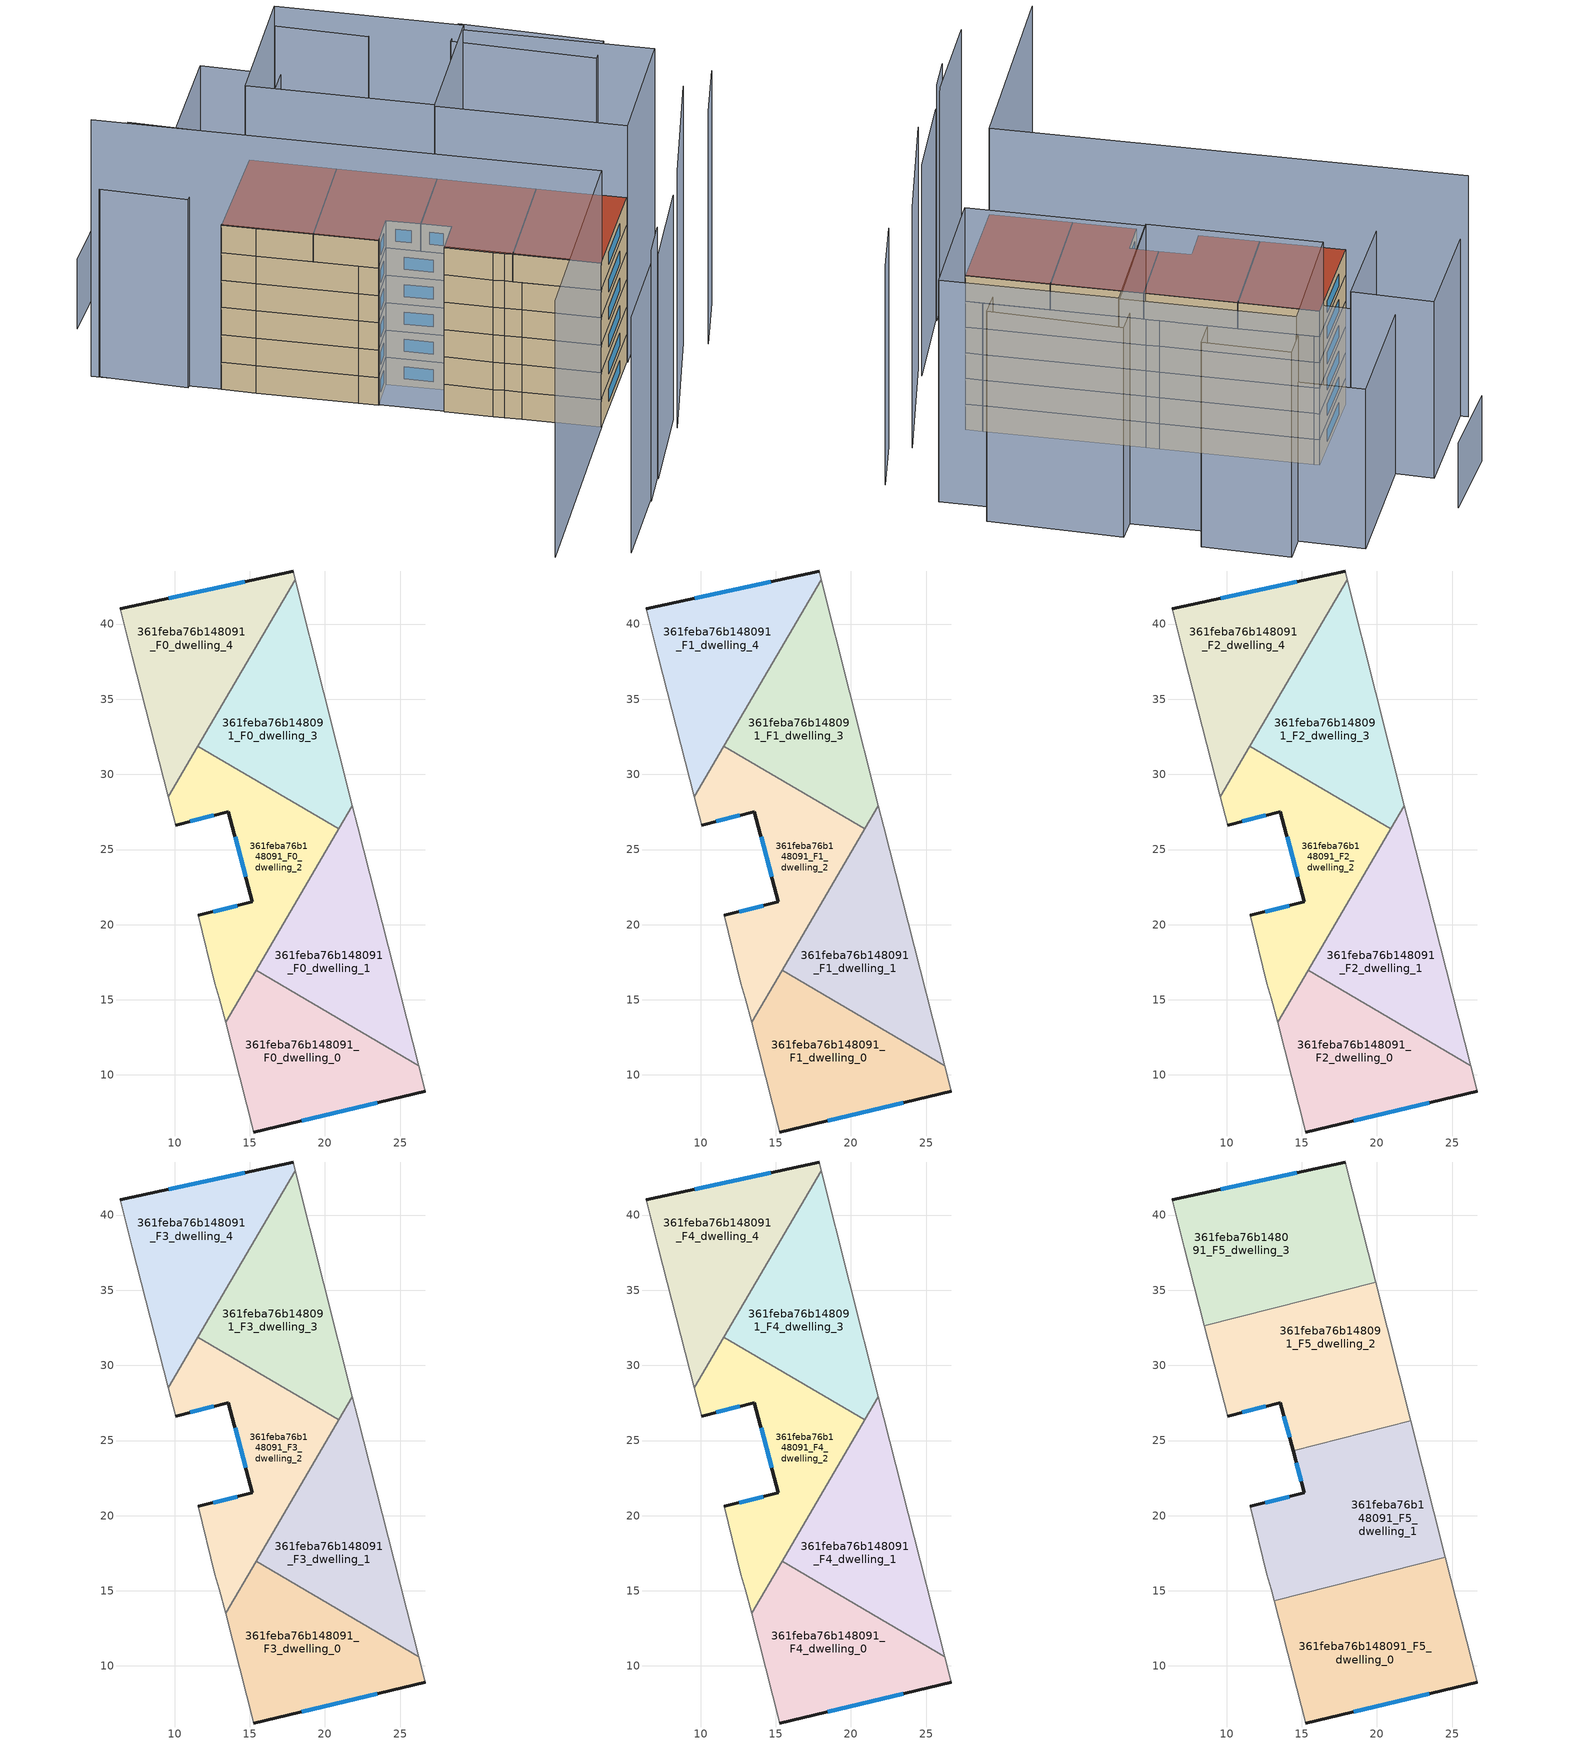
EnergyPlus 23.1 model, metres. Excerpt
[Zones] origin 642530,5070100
361feba76b148091_F0_dwelling_0
 floor ground (EU_floor_Construction): 26.24,10.61 26.68,8.9 15.27,6.2 13.39,13.49 15.41,16.95 z0
 wall outside (EU_wall_Construction): 15.27,6.2 26.68,8.9 z0:3
 wall adiabatic (EU_wall_Construction): 13.39,13.49 15.27,6.2 / 26.68,8.9 26.24,10.61 z0:3
 wall to 361feba76b148091_F0_dwelling_1 (EU_wall_Construction): 26.24,10.61 15.41,16.95 z0:3
 wall to 361feba76b148091_F0_dwelling_2 (EU_wall_Construction): 15.41,16.95 13.39,13.49 z0:3
 window (EU_Window_Construction): 18.46,6.96 23.48,8.15 z0.84:2.16
361feba76b148091_F0_dwelling_1
 floor ground (EU_floor_Construction): 22.18,26.52 26.24,10.61 15.41,16.95 21.83,27.91 z0
 wall adiabatic (EU_wall_Construction): 26.24,10.61 22.18,26.52 21.83,27.91 z0:3
 wall to 361feba76b148091_F0_dwelling_3 (EU_wall_Construction): 21.83,27.91 20.92,26.37 z0:3
 wall to 361feba76b148091_F0_dwelling_2 (EU_wall_Construction): 20.92,26.37 15.41,16.95 z0:3
361feba76b148091_F0_dwelling_2
 floor ground (EU_floor_Construction): 20.92,26.37 13.39,13.49 12.97,15.11 12.67,16.11 11.57,20.62 15.17,21.51 13.57,27.52 10.07,26.62 9.58,28.52 11.53,31.86 z0
 wall outside (EU_wall_Construction): 10.07,26.62 13.57,27.52 15.17,21.51 11.57,20.62 z0:3
 wall to 361feba76b148091_F0_dwelling_3 (EU_wall_Construction): 20.92,26.37 11.53,31.86 z0:3
 wall adiabatic (EU_wall_Construction): 11.57,20.62 12.67,16.11 12.97,15.11 13.39,13.49 / 9.58,28.52 10.07,26.62 z0:3
 wall to 361feba76b148091_F0_dwelling_4 (EU_wall_Construction): 11.53,31.86 9.58,28.52 z0:3
 window (EU_Window_Construction): 14.16,21.26 12.58,20.87 / 14.02,25.84 14.72,23.2 / 11.05,26.87 12.59,27.27 z0.84:2.16
361feba76b148091_F0_dwelling_3
 floor ground (EU_floor_Construction): 18.03,42.95 21.83,27.91 20.92,26.37 11.53,31.86 z0
 wall adiabatic (EU_wall_Construction): 21.83,27.91 18.03,42.95 z0:3
 wall to 361feba76b148091_F0_dwelling_4 (EU_wall_Construction): 18.03,42.95 11.53,31.86 z0:3
361feba76b148091_F0_dwelling_4
 floor ground (EU_floor_Construction): 17.88,43.53 18.03,42.95 9.58,28.52 7.17,37.83 6.37,41.03 z0
 wall outside (EU_wall_Construction): 17.88,43.53 6.37,41.03 z0:3
 wall adiabatic (EU_wall_Construction): 6.37,41.03 7.17,37.83 9.58,28.52 / 18.03,42.95 17.88,43.53 z0:3
 window (EU_Window_Construction): 14.66,42.83 9.6,41.73 z0.84:2.16
361feba76b148091_F1_dwelling_0
 floor to 361feba76b148091_F0_dwelling_0 (EU_floor_Construction): 26.24,10.61 26.68,8.9 15.27,6.2 13.39,13.49 15.41,16.95 z3
 wall outside (EU_wall_Construction): 15.27,6.2 26.68,8.9 z3:6
 wall adiabatic (EU_wall_Construction): 13.39,13.49 15.27,6.2 / 26.68,8.9 26.24,10.61 z3:6
 wall to 361feba76b148091_F1_dwelling_1 (EU_wall_Construction): 26.24,10.61 15.41,16.95 z3:6
 wall to 361feba76b148091_F1_dwelling_2 (EU_wall_Construction): 15.41,16.95 13.39,13.49 z3:6
 window (EU_Window_Construction): 18.46,6.96 23.48,8.15 z3.84:5.16
361feba76b148091_F1_dwelling_1
 floor to 361feba76b148091_F0_dwelling_1 (EU_floor_Construction): 22.18,26.52 26.24,10.61 15.41,16.95 21.83,27.91 z3
 wall adiabatic (EU_wall_Construction): 26.24,10.61 22.18,26.52 21.83,27.91 z3:6
 wall to 361feba76b148091_F1_dwelling_3 (EU_wall_Construction): 21.83,27.91 20.92,26.37 z3:6
 wall to 361feba76b148091_F1_dwelling_2 (EU_wall_Construction): 20.92,26.37 15.41,16.95 z3:6
361feba76b148091_F1_dwelling_2
 floor to 361feba76b148091_F0_dwelling_2 (EU_floor_Construction): 20.92,26.37 13.39,13.49 12.97,15.11 12.67,16.11 11.57,20.62 15.17,21.51 13.57,27.52 10.07,26.62 9.58,28.52 11.53,31.86 z3
 wall outside (EU_wall_Construction): 10.07,26.62 13.57,27.52 15.17,21.51 11.57,20.62 z3:6
 wall to 361feba76b148091_F1_dwelling_3 (EU_wall_Construction): 20.92,26.37 11.53,31.86 z3:6
 wall adiabatic (EU_wall_Construction): 11.57,20.62 12.67,16.11 12.97,15.11 13.39,13.49 / 9.58,28.52 10.07,26.62 z3:6
 wall to 361feba76b148091_F1_dwelling_4 (EU_wall_Construction): 11.53,31.86 9.58,28.52 z3:6
 window (EU_Window_Construction): 14.16,21.26 12.58,20.87 / 14.02,25.84 14.72,23.2 / 11.05,26.87 12.59,27.27 z3.84:5.16
361feba76b148091_F1_dwelling_3
 floor to 361feba76b148091_F0_dwelling_3 (EU_floor_Construction): 18.03,42.95 21.83,27.91 20.92,26.37 11.53,31.86 z3
 wall adiabatic (EU_wall_Construction): 21.83,27.91 18.03,42.95 z3:6
 wall to 361feba76b148091_F1_dwelling_4 (EU_wall_Construction): 18.03,42.95 11.53,31.86 z3:6
361feba76b148091_F1_dwelling_4
 floor to 361feba76b148091_F0_dwelling_4 (EU_floor_Construction): 17.88,43.53 18.03,42.95 9.58,28.52 7.17,37.83 6.37,41.03 z3
 wall outside (EU_wall_Construction): 17.88,43.53 6.37,41.03 z3:6
 wall adiabatic (EU_wall_Construction): 6.37,41.03 7.17,37.83 9.58,28.52 / 18.03,42.95 17.88,43.53 z3:6
 window (EU_Window_Construction): 14.66,42.83 9.6,41.73 z3.84:5.16
361feba76b148091_F2_dwelling_0
 floor to 361feba76b148091_F1_dwelling_0 (EU_floor_Construction): 26.24,10.61 26.68,8.9 15.27,6.2 13.39,13.49 15.41,16.95 z6
 wall outside (EU_wall_Construction): 15.27,6.2 26.68,8.9 z6:9
 wall adiabatic (EU_wall_Construction): 13.39,13.49 15.27,6.2 / 26.68,8.9 26.24,10.61 z6:9
 wall to 361feba76b148091_F2_dwelling_1 (EU_wall_Construction): 26.24,10.61 15.41,16.95 z6:9
 wall to 361feba76b148091_F2_dwelling_2 (EU_wall_Construction): 15.41,16.95 13.39,13.49 z6:9
 window (EU_Window_Construction): 18.46,6.96 23.48,8.15 z6.84:8.16
361feba76b148091_F2_dwelling_1
 floor to 361feba76b148091_F1_dwelling_1 (EU_floor_Construction): 22.18,26.52 26.24,10.61 15.41,16.95 21.83,27.91 z6
 wall adiabatic (EU_wall_Construction): 26.24,10.61 22.18,26.52 21.83,27.91 z6:9
 wall to 361feba76b148091_F2_dwelling_3 (EU_wall_Construction): 21.83,27.91 20.92,26.37 z6:9
 wall to 361feba76b148091_F2_dwelling_2 (EU_wall_Construction): 20.92,26.37 15.41,16.95 z6:9
361feba76b148091_F2_dwelling_2
 floor to 361feba76b148091_F1_dwelling_2 (EU_floor_Construction): 20.92,26.37 13.39,13.49 12.97,15.11 12.67,16.11 11.57,20.62 15.17,21.51 13.57,27.52 10.07,26.62 9.58,28.52 11.53,31.86 z6
 wall outside (EU_wall_Construction): 10.07,26.62 13.57,27.52 15.17,21.51 11.57,20.62 z6:9
 wall to 361feba76b148091_F2_dwelling_3 (EU_wall_Construction): 20.92,26.37 11.53,31.86 z6:9
 wall adiabatic (EU_wall_Construction): 11.57,20.62 12.67,16.11 12.97,15.11 13.39,13.49 / 9.58,28.52 10.07,26.62 z6:9
 wall to 361feba76b148091_F2_dwelling_4 (EU_wall_Construction): 11.53,31.86 9.58,28.52 z6:9
 window (EU_Window_Construction): 14.16,21.26 12.58,20.87 / 14.02,25.84 14.72,23.2 / 11.05,26.87 12.59,27.27 z6.84:8.16
361feba76b148091_F2_dwelling_3
 floor to 361feba76b148091_F1_dwelling_3 (EU_floor_Construction): 18.03,42.95 21.83,27.91 20.92,26.37 11.53,31.86 z6
 wall adiabatic (EU_wall_Construction): 21.83,27.91 18.03,42.95 z6:9
 wall to 361feba76b148091_F2_dwelling_4 (EU_wall_Construction): 18.03,42.95 11.53,31.86 z6:9
361feba76b148091_F2_dwelling_4
 floor to 361feba76b148091_F1_dwelling_4 (EU_floor_Construction): 17.88,43.53 18.03,42.95 9.58,28.52 7.17,37.83 6.37,41.03 z6
 wall outside (EU_wall_Construction): 17.88,43.53 6.37,41.03 z6:9
 wall adiabatic (EU_wall_Construction): 6.37,41.03 7.17,37.83 9.58,28.52 / 18.03,42.95 17.88,43.53 z6:9
 window (EU_Window_Construction): 14.66,42.83 9.6,41.73 z6.84:8.16
361feba76b148091_F3_dwelling_0
 floor to 361feba76b148091_F2_dwelling_0 (EU_floor_Construction): 26.24,10.61 26.68,8.9 15.27,6.2 13.39,13.49 15.41,16.95 z9
 wall outside (EU_wall_Construction): 15.27,6.2 26.68,8.9 z9:12
 wall adiabatic (EU_wall_Construction): 13.39,13.49 15.27,6.2 / 26.68,8.9 26.24,10.61 z9:12
 wall to 361feba76b148091_F3_dwelling_1 (EU_wall_Construction): 26.24,10.61 15.41,16.95 z9:12
 wall to 361feba76b148091_F3_dwelling_2 (EU_wall_Construction): 15.41,16.95 13.39,13.49 z9:12
 window (EU_Window_Construction): 18.46,6.96 23.48,8.15 z9.84:11.16
361feba76b148091_F3_dwelling_1
 floor to 361feba76b148091_F2_dwelling_1 (EU_floor_Construction): 22.18,26.52 26.24,10.61 15.41,16.95 21.83,27.91 z9
 wall adiabatic (EU_wall_Construction): 26.24,10.61 22.18,26.52 21.83,27.91 z9:12
 wall to 361feba76b148091_F3_dwelling_3 (EU_wall_Construction): 21.83,27.91 20.92,26.37 z9:12
 wall to 361feba76b148091_F3_dwelling_2 (EU_wall_Construction): 20.92,26.37 15.41,16.95 z9:12
361feba76b148091_F3_dwelling_2
 floor to 361feba76b148091_F2_dwelling_2 (EU_floor_Construction): 20.92,26.37 13.39,13.49 12.97,15.11 12.67,16.11 11.57,20.62 15.17,21.51 13.57,27.52 10.07,26.62 9.58,28.52 11.53,31.86 z9
 wall outside (EU_wall_Construction): 10.07,26.62 13.57,27.52 15.17,21.51 11.57,20.62 z9:12
 wall to 361feba76b148091_F3_dwelling_3 (EU_wall_Construction): 20.92,26.37 11.53,31.86 z9:12
 wall adiabatic (EU_wall_Construction): 11.57,20.62 12.67,16.11 12.97,15.11 13.39,13.49 / 9.58,28.52 10.07,26.62 z9:12
 wall to 361feba76b148091_F3_dwelling_4 (EU_wall_Construction): 11.53,31.86 9.58,28.52 z9:12
 window (EU_Window_Construction): 14.16,21.26 12.58,20.87 / 14.02,25.84 14.72,23.2 / 11.05,26.87 12.59,27.27 z9.84:11.16
361feba76b148091_F3_dwelling_3
 floor to 361feba76b148091_F2_dwelling_3 (EU_floor_Construction): 18.03,42.95 21.83,27.91 20.92,26.37 11.53,31.86 z9
 wall adiabatic (EU_wall_Construction): 21.83,27.91 18.03,42.95 z9:12
 wall to 361feba76b148091_F3_dwelling_4 (EU_wall_Construction): 18.03,42.95 11.53,31.86 z9:12
361feba76b148091_F3_dwelling_4
 floor to 361feba76b148091_F2_dwelling_4 (EU_floor_Construction): 17.88,43.53 18.03,42.95 9.58,28.52 7.17,37.83 6.37,41.03 z9
 wall outside (EU_wall_Construction): 17.88,43.53 6.37,41.03 z9:12
 wall adiabatic (EU_wall_Construction): 6.37,41.03 7.17,37.83 9.58,28.52 / 18.03,42.95 17.88,43.53 z9:12
 window (EU_Window_Construction): 14.66,42.83 9.6,41.73 z9.84:11.16
361feba76b148091_F4_dwelling_0
 floor to 361feba76b148091_F3_dwelling_0 (EU_floor_Construction): 26.24,10.61 26.68,8.9 15.27,6.2 13.39,13.49 15.41,16.95 z12
 wall outside (EU_wall_Construction): 15.27,6.2 26.68,8.9 z12:15
 wall adiabatic (EU_wall_Construction): 13.39,13.49 15.27,6.2 / 26.68,8.9 26.24,10.61 z12:15
 wall to 361feba76b148091_F4_dwelling_1 (EU_wall_Construction): 26.24,10.61 15.41,16.95 z12:15
 wall to 361feba76b148091_F4_dwelling_2 (EU_wall_Construction): 15.41,16.95 13.39,13.49 z12:15
 window (EU_Window_Construction): 18.46,6.96 23.48,8.15 z12.84:14.16
361feba76b148091_F4_dwelling_1
 floor to 361feba76b148091_F3_dwelling_1 (EU_floor_Construction): 22.18,26.52 26.24,10.61 15.41,16.95 21.83,27.91 z12
 wall adiabatic (EU_wall_Construction): 26.24,10.61 22.18,26.52 21.83,27.91 z12:15
 wall to 361feba76b148091_F4_dwelling_3 (EU_wall_Construction): 21.83,27.91 20.92,26.37 z12:15
 wall to 361feba76b148091_F4_dwelling_2 (EU_wall_Construction): 20.92,26.37 15.41,16.95 z12:15
361feba76b148091_F4_dwelling_2
 floor to 361feba76b148091_F3_dwelling_2 (EU_floor_Construction): 20.92,26.37 13.39,13.49 12.97,15.11 12.67,16.11 11.57,20.62 15.17,21.51 13.57,27.52 10.07,26.62 9.58,28.52 11.53,31.86 z12
 wall outside (EU_wall_Construction): 10.07,26.62 13.57,27.52 15.17,21.51 11.57,20.62 z12:15
 wall to 361feba76b148091_F4_dwelling_3 (EU_wall_Construction): 20.92,26.37 11.53,31.86 z12:15
 wall adiabatic (EU_wall_Construction): 11.57,20.62 12.67,16.11 12.97,15.11 13.39,13.49 / 9.58,28.52 10.07,26.62 z12:15
 wall to 361feba76b148091_F4_dwelling_4 (EU_wall_Construction): 11.53,31.86 9.58,28.52 z12:15
 window (EU_Window_Construction): 14.16,21.26 12.58,20.87 / 14.02,25.84 14.72,23.2 / 11.05,26.87 12.59,27.27 z12.84:14.16
361feba76b148091_F4_dwelling_3
 floor to 361feba76b148091_F3_dwelling_3 (EU_floor_Construction): 18.03,42.95 21.83,27.91 20.92,26.37 11.53,31.86 z12
 wall adiabatic (EU_wall_Construction): 21.83,27.91 18.03,42.95 z12:15
 wall to 361feba76b148091_F4_dwelling_4 (EU_wall_Construction): 18.03,42.95 11.53,31.86 z12:15
361feba76b148091_F4_dwelling_4
 floor to 361feba76b148091_F3_dwelling_4 (EU_floor_Construction): 17.88,43.53 18.03,42.95 9.58,28.52 7.17,37.83 6.37,41.03 z12
 wall outside (EU_wall_Construction): 17.88,43.53 6.37,41.03 z12:15
 wall adiabatic (EU_wall_Construction): 6.37,41.03 7.17,37.83 9.58,28.52 / 18.03,42.95 17.88,43.53 z12:15
 window (EU_Window_Construction): 14.66,42.83 9.6,41.73 z12.84:14.16
361feba76b148091_F5_dwelling_0
 floor to 361feba76b148091_F4_dwelling_0 (EU_floor_Construction): 26.24,10.61 26.68,8.9 15.27,6.2 13.39,13.49 14,14.53 17.86,15.52 z15
 floor to 361feba76b148091_F4_dwelling_1 (EU_floor_Construction): 24.55,17.22 26.24,10.61 17.86,15.52 z15
 floor to 361feba76b148091_F4_dwelling_2 (EU_floor_Construction): 14,14.53 13.39,13.49 13.17,14.33 z15
 wall outside (EU_wall_Construction): 15.27,6.2 26.68,8.9 z15:18
 wall to 361feba76b148091_F5_dwelling_1 (EU_wall_Construction): 24.55,17.22 13.17,14.33 z15:18
 wall adiabatic (EU_wall_Construction): 26.68,8.9 24.55,17.22 / 13.17,14.33 15.27,6.2 z15:18
 window (EU_Window_Construction): 18.46,6.96 23.48,8.15 z15.84:17.16
 roof outside (EU_roof_Construction): 26.68,8.9 24.55,17.22 13.17,14.33 15.27,6.2 z18
361feba76b148091_F5_dwelling_1
 floor to 361feba76b148091_F4_dwelling_1 (EU_floor_Construction): 22.23,26.3 24.55,17.22 17.86,15.52 15.41,16.95 20.65,25.9 z15
 floor to 361feba76b148091_F4_dwelling_0 (EU_floor_Construction): 17.86,15.52 14,14.53 15.41,16.95 z15
 floor to 361feba76b148091_F4_dwelling_2 (EU_floor_Construction): 20.65,25.9 14,14.53 13.17,14.33 12.97,15.11 12.67,16.11 11.57,20.62 15.17,21.51 14.43,24.32 z15
 wall outside (EU_wall_Construction): 14.43,24.32 15.17,21.51 11.57,20.62 z15:18
 wall adiabatic (EU_wall_Construction): 11.57,20.62 12.67,16.11 12.97,15.11 13.17,14.33 / 24.55,17.22 22.23,26.3 z15:18
 wall to 361feba76b148091_F5_dwelling_2 (EU_wall_Construction): 22.23,26.3 14.43,24.32 z15:18
 window (EU_Window_Construction): 14.16,21.26 12.58,20.87 / 14.63,23.53 14.96,22.3 z15.84:17.16
 roof outside (EU_roof_Construction): 24.55,17.22 22.23,26.3 14.43,24.32 15.17,21.51 11.57,20.62 12.67,16.11 12.97,15.11 13.17,14.33 z18
361feba76b148091_F5_dwelling_2
 floor to 361feba76b148091_F4_dwelling_2 (EU_floor_Construction): 20.92,26.37 20.65,25.9 14.43,24.32 13.57,27.52 10.07,26.62 9.58,28.52 11.53,31.86 z15
 floor to 361feba76b148091_F4_dwelling_1 (EU_floor_Construction): 21.83,27.91 22.18,26.52 22.2,26.45 22.23,26.3 20.65,25.9 z15
 floor to 361feba76b148091_F4_dwelling_3 (EU_floor_Construction): 19.9,35.53 21.83,27.91 20.92,26.37 11.53,31.86 12.6,33.67 z15
 floor to 361feba76b148091_F4_dwelling_4 (EU_floor_Construction): 12.6,33.67 9.58,28.52 8.51,32.64 z15
 wall outside (EU_wall_Construction): 10.07,26.62 13.57,27.52 14.43,24.32 z15:18
 wall adiabatic (EU_wall_Construction): 8.51,32.64 10.07,26.62 / 22.23,26.3 19.9,35.53 z15:18
 wall to 361feba76b148091_F5_dwelling_3 (EU_wall_Construction): 19.9,35.53 8.51,32.64 z15:18
 window (EU_Window_Construction): 13.81,26.62 14.19,25.22 / 11.05,26.87 12.59,27.27 z15.84:17.16
 roof outside (EU_roof_Construction): 22.23,26.3 19.9,35.53 8.51,32.64 10.07,26.62 13.57,27.52 14.43,24.32 z18
361feba76b148091_F5_dwelling_3
 floor to 361feba76b148091_F4_dwelling_3 (EU_floor_Construction): 18.03,42.95 19.9,35.53 12.6,33.67 z15
 floor to 361feba76b148091_F4_dwelling_4 (EU_floor_Construction): 17.88,43.53 18.03,42.95 12.6,33.67 8.51,32.64 7.17,37.83 6.37,41.03 z15
 wall outside (EU_wall_Construction): 17.88,43.53 6.37,41.03 z15:18
 wall adiabatic (EU_wall_Construction): 6.37,41.03 7.17,37.83 8.51,32.64 / 19.9,35.53 17.88,43.53 z15:18
 window (EU_Window_Construction): 14.66,42.83 9.6,41.73 z15.84:17.16
 roof outside (EU_roof_Construction): 19.9,35.53 17.88,43.53 6.37,41.03 7.17,37.83 8.51,32.64 z18
shading: 18.17,-0.2 31.96,5.58 / 3.38,53 15.33,6.22 / 15.33,6.22 -7.19,0.46 z0:28.1; 9.31,-2.42 19.28,0.69 z0:24.6; 32.73,3.38 39.33,6.07 z0:25.5; 22.18,26.52 35.49,29.92 / 35.49,29.92 40,12.24 / 40,12.24 26.69,8.84 / 26.69,8.84 22.18,26.52 z0:25.9; 38.29,31.61 41.24,18.05 / 41.24,18.05 38.21,17.39 / 38.21,17.39 35.26,30.96 / 35.26,30.96 38.29,31.61 z0:24.5; -3.55,-5.6 7.35,-2.88 z0:25.8; 5.47,-3.48 9.33,-2.29 z0:27.5; 22.18,26.51 17.79,43.89 / 17.79,43.89 31.58,47.38 / 31.58,47.38 35.97,29.99 / 35.97,29.99 22.18,26.51 z0:26.1; 33.59,38.62 31.54,47.53 / 31.54,47.53 34.59,48.23 / 34.59,48.23 36.64,39.32 / 36.64,39.32 33.59,38.62 z0:23.9; 15.98,50.94 30.09,54.23 / 30.09,54.23 31.83,46.79 / 31.83,46.79 17.72,43.49 / 17.72,43.49 15.98,50.94 z0:18.6; 19.29,59.34 10.37,57.71 z0:7.6; 3.57,52.24 15.3,54.81 / 15.3,54.81 17.11,46.54 / 17.11,46.54 5.38,43.97 / 5.38,43.97 3.57,52.24 z0:20.6
[Building]
EU S2 Campaign: North Axis=0; Terrain=City; Solar Distribution=FullExterior
[Site:Location]
Lyon-Bron: Latitude=45.75; Longitude=5; Time Zone=1; Elevation=198
[SizingPeriod:WeatherFileDays]
AnnualSizingPeriod: Begin Month=1; Begin Day of Month=1; End Month=12; End Day of Month=31; Day of Week for Start Day=Monday; Use Weather File Daylight Saving Period=No; Use Weather File Rain and Snow Indicators=No
[MATERIAL]
EU_InternalMass_Material: Roughness=MediumRough; Thickness=0.1; Conductivity=1; Density=1800; Specific Heat=900; Thermal Absorptance=0.9; Solar Absorptance=0.7; Visible Absorptance=0.7
[MATERIAL:NOMASS] Roughness=MediumRough; Thermal Absorptance=0.9; Solar Absorptance=0.7; Visible Absorptance=0.7
Name | Thermal Resistance
EU_wall_NoMass | 0.776494
EU_roof_NoMass | 0.486893
EU_floor_NoMass | 0.421597
[WINDOWMATERIAL:SIMPLEGLAZINGSYSTEM]
EU_Window_SimpleGlazing: UFactor=4.24961; Solar Heat Gain Coefficient=0.83; Visible Transmittance=0.83
[CONSTRUCTION]
EU_wall_Construction: EU_wall_NoMass
EU_roof_Construction: EU_roof_NoMass
EU_floor_Construction: EU_floor_NoMass
EU_InternalMass_Construction: EU_InternalMass_Material
EU_Window_Construction: EU_Window_SimpleGlazing
[ZONE] Type=1; Multiplier=1; Ceiling Height=autocalculate; Floor Area=autocalculate; Part of Total Floor Area=Yes
Name | Volume
361feba76b148091_F0_dwelling_0; 361feba76b148091_F1_dwelling_0; 361feba76b148091_F2_dwelling_0; 361feba76b148091_F3_dwelling_0; 361feba76b148091_F4_dwelling_0 | 238.883
361feba76b148091_F5_dwelling_0 | 298.635
361feba76b148091_F0_dwelling_1; 361feba76b148091_F1_dwelling_1; 361feba76b148091_F2_dwelling_1; 361feba76b148091_F3_dwelling_1; 361feba76b148091_F4_dwelling_1 | 238.925
361feba76b148091_F5_dwelling_1 | 298.643
361feba76b148091_F0_dwelling_2; 361feba76b148091_F1_dwelling_2; 361feba76b148091_F2_dwelling_2; 361feba76b148091_F3_dwelling_2; 361feba76b148091_F4_dwelling_2 | 238.894
361feba76b148091_F5_dwelling_2 | 298.645
361feba76b148091_F0_dwelling_3; 361feba76b148091_F1_dwelling_3; 361feba76b148091_F2_dwelling_3; 361feba76b148091_F3_dwelling_3; 361feba76b148091_F4_dwelling_3 | 238.926
361feba76b148091_F5_dwelling_3 | 298.641
361feba76b148091_F0_dwelling_4; 361feba76b148091_F1_dwelling_4; 361feba76b148091_F2_dwelling_4; 361feba76b148091_F3_dwelling_4; 361feba76b148091_F4_dwelling_4 | 238.915
[INTERNALMASS] Construction=EU_InternalMass_Construction
Name | Zone or ZoneList | Surface Area
361feba76b148091_F0_dwelling_0_EU_InternalMass | 361feba76b148091_F0_dwelling_0 | 79.6286
361feba76b148091_F0_dwelling_1_EU_InternalMass | 361feba76b148091_F0_dwelling_1 | 79.6378
361feba76b148091_F0_dwelling_2_EU_InternalMass | 361feba76b148091_F0_dwelling_2 | 79.6324
361feba76b148091_F0_dwelling_3_EU_InternalMass | 361feba76b148091_F0_dwelling_3 | 79.6416
361feba76b148091_F0_dwelling_4_EU_InternalMass | 361feba76b148091_F0_dwelling_4 | 79.6388
361feba76b148091_F1_dwelling_0_EU_InternalMass | 361feba76b148091_F1_dwelling_0 | 79.6286
361feba76b148091_F1_dwelling_1_EU_InternalMass | 361feba76b148091_F1_dwelling_1 | 79.6378
361feba76b148091_F1_dwelling_2_EU_InternalMass | 361feba76b148091_F1_dwelling_2 | 79.6324
361feba76b148091_F1_dwelling_3_EU_InternalMass | 361feba76b148091_F1_dwelling_3 | 79.6416
361feba76b148091_F1_dwelling_4_EU_InternalMass | 361feba76b148091_F1_dwelling_4 | 79.6388
361feba76b148091_F2_dwelling_0_EU_InternalMass | 361feba76b148091_F2_dwelling_0 | 79.6286
361feba76b148091_F2_dwelling_1_EU_InternalMass | 361feba76b148091_F2_dwelling_1 | 79.6378
361feba76b148091_F2_dwelling_2_EU_InternalMass | 361feba76b148091_F2_dwelling_2 | 79.6324
361feba76b148091_F2_dwelling_3_EU_InternalMass | 361feba76b148091_F2_dwelling_3 | 79.6416
361feba76b148091_F2_dwelling_4_EU_InternalMass | 361feba76b148091_F2_dwelling_4 | 79.6388
361feba76b148091_F3_dwelling_0_EU_InternalMass | 361feba76b148091_F3_dwelling_0 | 79.6286
361feba76b148091_F3_dwelling_1_EU_InternalMass | 361feba76b148091_F3_dwelling_1 | 79.6378
361feba76b148091_F3_dwelling_2_EU_InternalMass | 361feba76b148091_F3_dwelling_2 | 79.6324
361feba76b148091_F3_dwelling_3_EU_InternalMass | 361feba76b148091_F3_dwelling_3 | 79.6416
361feba76b148091_F3_dwelling_4_EU_InternalMass | 361feba76b148091_F3_dwelling_4 | 79.6388
361feba76b148091_F4_dwelling_0_EU_InternalMass | 361feba76b148091_F4_dwelling_0 | 79.6286
361feba76b148091_F4_dwelling_1_EU_InternalMass | 361feba76b148091_F4_dwelling_1 | 79.6378
361feba76b148091_F4_dwelling_2_EU_InternalMass | 361feba76b148091_F4_dwelling_2 | 79.6324
361feba76b148091_F4_dwelling_3_EU_InternalMass | 361feba76b148091_F4_dwelling_3 | 79.6416
361feba76b148091_F4_dwelling_4_EU_InternalMass | 361feba76b148091_F4_dwelling_4 | 79.6388
361feba76b148091_F5_dwelling_0_EU_InternalMass | 361feba76b148091_F5_dwelling_0 | 99.5451
361feba76b148091_F5_dwelling_1_EU_InternalMass | 361feba76b148091_F5_dwelling_1 | 99.5473
361feba76b148091_F5_dwelling_2_EU_InternalMass | 361feba76b148091_F5_dwelling_2 | 99.5472
361feba76b148091_F5_dwelling_3_EU_InternalMass | 361feba76b148091_F5_dwelling_3 | 99.5475
[OTHEREQUIPMENT] Fuel Type=Electricity; Design Level Calculation Method=Watts/Area; Power per Zone Floor Area=1; Fraction Latent=0; Fraction Radiant=0; Fraction Lost=0; Carbon Dioxide Generation Rate=0; EndUse Subcategory=EU_Step8_InternalGains
Name | Zone or ZoneList or Space or SpaceList | Schedule
EU_Step8_InternalGain_361feba76b148091_F0_dwelling_0_f000 | 361feba76b148091_F0_dwelling_0 | EU_Step8_GainSchedule_361feba76b148091_F0_dwelling_0_f000
EU_Step8_InternalGain_361feba76b148091_F0_dwelling_1_f000 | 361feba76b148091_F0_dwelling_1 | EU_Step8_GainSchedule_361feba76b148091_F0_dwelling_1_f000
EU_Step8_InternalGain_361feba76b148091_F0_dwelling_2_f000 | 361feba76b148091_F0_dwelling_2 | EU_Step8_GainSchedule_361feba76b148091_F0_dwelling_2_f000
EU_Step8_InternalGain_361feba76b148091_F0_dwelling_3_f000 | 361feba76b148091_F0_dwelling_3 | EU_Step8_GainSchedule_361feba76b148091_F0_dwelling_3_f000
EU_Step8_InternalGain_361feba76b148091_F0_dwelling_4_f000 | 361feba76b148091_F0_dwelling_4 | EU_Step8_GainSchedule_361feba76b148091_F0_dwelling_4_f000
EU_Step8_InternalGain_361feba76b148091_F1_dwelling_0_f000 | 361feba76b148091_F1_dwelling_0 | EU_Step8_GainSchedule_361feba76b148091_F1_dwelling_0_f000
EU_Step8_InternalGain_361feba76b148091_F1_dwelling_1_f000 | 361feba76b148091_F1_dwelling_1 | EU_Step8_GainSchedule_361feba76b148091_F1_dwelling_1_f000
EU_Step8_InternalGain_361feba76b148091_F1_dwelling_2_f000 | 361feba76b148091_F1_dwelling_2 | EU_Step8_GainSchedule_361feba76b148091_F1_dwelling_2_f000
EU_Step8_InternalGain_361feba76b148091_F1_dwelling_3_f000 | 361feba76b148091_F1_dwelling_3 | EU_Step8_GainSchedule_361feba76b148091_F1_dwelling_3_f000
EU_Step8_InternalGain_361feba76b148091_F1_dwelling_4_f000 | 361feba76b148091_F1_dwelling_4 | EU_Step8_GainSchedule_361feba76b148091_F1_dwelling_4_f000
EU_Step8_InternalGain_361feba76b148091_F2_dwelling_0_f000 | 361feba76b148091_F2_dwelling_0 | EU_Step8_GainSchedule_361feba76b148091_F2_dwelling_0_f000
EU_Step8_InternalGain_361feba76b148091_F2_dwelling_1_f000 | 361feba76b148091_F2_dwelling_1 | EU_Step8_GainSchedule_361feba76b148091_F2_dwelling_1_f000
EU_Step8_InternalGain_361feba76b148091_F2_dwelling_2_f000 | 361feba76b148091_F2_dwelling_2 | EU_Step8_GainSchedule_361feba76b148091_F2_dwelling_2_f000
EU_Step8_InternalGain_361feba76b148091_F2_dwelling_3_f000 | 361feba76b148091_F2_dwelling_3 | EU_Step8_GainSchedule_361feba76b148091_F2_dwelling_3_f000
EU_Step8_InternalGain_361feba76b148091_F2_dwelling_4_f000 | 361feba76b148091_F2_dwelling_4 | EU_Step8_GainSchedule_361feba76b148091_F2_dwelling_4_f000
EU_Step8_InternalGain_361feba76b148091_F3_dwelling_0_f000 | 361feba76b148091_F3_dwelling_0 | EU_Step8_GainSchedule_361feba76b148091_F3_dwelling_0_f000
EU_Step8_InternalGain_361feba76b148091_F3_dwelling_1_f000 | 361feba76b148091_F3_dwelling_1 | EU_Step8_GainSchedule_361feba76b148091_F3_dwelling_1_f000
EU_Step8_InternalGain_361feba76b148091_F3_dwelling_2_f000 | 361feba76b148091_F3_dwelling_2 | EU_Step8_GainSchedule_361feba76b148091_F3_dwelling_2_f000
EU_Step8_InternalGain_361feba76b148091_F3_dwelling_3_f000 | 361feba76b148091_F3_dwelling_3 | EU_Step8_GainSchedule_361feba76b148091_F3_dwelling_3_f000
EU_Step8_InternalGain_361feba76b148091_F3_dwelling_4_f000 | 361feba76b148091_F3_dwelling_4 | EU_Step8_GainSchedule_361feba76b148091_F3_dwelling_4_f000
EU_Step8_InternalGain_361feba76b148091_F4_dwelling_0_f000 | 361feba76b148091_F4_dwelling_0 | EU_Step8_GainSchedule_361feba76b148091_F4_dwelling_0_f000
EU_Step8_InternalGain_361feba76b148091_F4_dwelling_1_f000 | 361feba76b148091_F4_dwelling_1 | EU_Step8_GainSchedule_361feba76b148091_F4_dwelling_1_f000
EU_Step8_InternalGain_361feba76b148091_F4_dwelling_2_f000 | 361feba76b148091_F4_dwelling_2 | EU_Step8_GainSchedule_361feba76b148091_F4_dwelling_2_f000
EU_Step8_InternalGain_361feba76b148091_F4_dwelling_3_f000 | 361feba76b148091_F4_dwelling_3 | EU_Step8_GainSchedule_361feba76b148091_F4_dwelling_3_f000
EU_Step8_InternalGain_361feba76b148091_F4_dwelling_4_f000 | 361feba76b148091_F4_dwelling_4 | EU_Step8_GainSchedule_361feba76b148091_F4_dwelling_4_f000
EU_Step8_InternalGain_361feba76b148091_F5_dwelling_0_f000 | 361feba76b148091_F5_dwelling_0 | EU_Step8_GainSchedule_361feba76b148091_F5_dwelling_0_f000
EU_Step8_InternalGain_361feba76b148091_F5_dwelling_1_f000 | 361feba76b148091_F5_dwelling_1 | EU_Step8_GainSchedule_361feba76b148091_F5_dwelling_1_f000
EU_Step8_InternalGain_361feba76b148091_F5_dwelling_2_f000 | 361feba76b148091_F5_dwelling_2 | EU_Step8_GainSchedule_361feba76b148091_F5_dwelling_2_f000
EU_Step8_InternalGain_361feba76b148091_F5_dwelling_3_f000 | 361feba76b148091_F5_dwelling_3 | EU_Step8_GainSchedule_361feba76b148091_F5_dwelling_3_f000
[ZONEVENTILATION:DESIGNFLOWRATE] Schedule=EU_AlwaysOn; Design Flow Rate Calculation Method=AirChanges/Hour; Air Changes per Hour=0.693814; Ventilation Type=Natural; Fan Pressure Rise=0; Fan Total Efficiency=1; Constant Term Coefficient=1; Temperature Term Coefficient=0; Velocity Term Coefficient=0; Velocity Squared Term Coefficient=0; Minimum Indoor Temperature=-100; Maximum Indoor Temperature=100; Delta Temperature=-100; Minimum Outdoor Temperature=-100; Maximum Outdoor Temperature=100; Maximum Wind Speed=40
Name | Zone or ZoneList or Space or SpaceList
EU_ConstantAir_361feba76b148091_F0_dwelling_0 | 361feba76b148091_F0_dwelling_0
EU_ConstantAir_361feba76b148091_F0_dwelling_1 | 361feba76b148091_F0_dwelling_1
EU_ConstantAir_361feba76b148091_F0_dwelling_2 | 361feba76b148091_F0_dwelling_2
EU_ConstantAir_361feba76b148091_F0_dwelling_3 | 361feba76b148091_F0_dwelling_3
EU_ConstantAir_361feba76b148091_F0_dwelling_4 | 361feba76b148091_F0_dwelling_4
EU_ConstantAir_361feba76b148091_F1_dwelling_0 | 361feba76b148091_F1_dwelling_0
EU_ConstantAir_361feba76b148091_F1_dwelling_1 | 361feba76b148091_F1_dwelling_1
EU_ConstantAir_361feba76b148091_F1_dwelling_2 | 361feba76b148091_F1_dwelling_2
EU_ConstantAir_361feba76b148091_F1_dwelling_3 | 361feba76b148091_F1_dwelling_3
EU_ConstantAir_361feba76b148091_F1_dwelling_4 | 361feba76b148091_F1_dwelling_4
EU_ConstantAir_361feba76b148091_F2_dwelling_0 | 361feba76b148091_F2_dwelling_0
EU_ConstantAir_361feba76b148091_F2_dwelling_1 | 361feba76b148091_F2_dwelling_1
EU_ConstantAir_361feba76b148091_F2_dwelling_2 | 361feba76b148091_F2_dwelling_2
EU_ConstantAir_361feba76b148091_F2_dwelling_3 | 361feba76b148091_F2_dwelling_3
EU_ConstantAir_361feba76b148091_F2_dwelling_4 | 361feba76b148091_F2_dwelling_4
EU_ConstantAir_361feba76b148091_F3_dwelling_0 | 361feba76b148091_F3_dwelling_0
EU_ConstantAir_361feba76b148091_F3_dwelling_1 | 361feba76b148091_F3_dwelling_1
EU_ConstantAir_361feba76b148091_F3_dwelling_2 | 361feba76b148091_F3_dwelling_2
EU_ConstantAir_361feba76b148091_F3_dwelling_3 | 361feba76b148091_F3_dwelling_3
EU_ConstantAir_361feba76b148091_F3_dwelling_4 | 361feba76b148091_F3_dwelling_4
EU_ConstantAir_361feba76b148091_F4_dwelling_0 | 361feba76b148091_F4_dwelling_0
EU_ConstantAir_361feba76b148091_F4_dwelling_1 | 361feba76b148091_F4_dwelling_1
EU_ConstantAir_361feba76b148091_F4_dwelling_2 | 361feba76b148091_F4_dwelling_2
EU_ConstantAir_361feba76b148091_F4_dwelling_3 | 361feba76b148091_F4_dwelling_3
EU_ConstantAir_361feba76b148091_F4_dwelling_4 | 361feba76b148091_F4_dwelling_4
EU_ConstantAir_361feba76b148091_F5_dwelling_0 | 361feba76b148091_F5_dwelling_0
EU_ConstantAir_361feba76b148091_F5_dwelling_1 | 361feba76b148091_F5_dwelling_1
EU_ConstantAir_361feba76b148091_F5_dwelling_2 | 361feba76b148091_F5_dwelling_2
EU_ConstantAir_361feba76b148091_F5_dwelling_3 | 361feba76b148091_F5_dwelling_3
[HVACTEMPLATE:THERMOSTAT] Constant Heating Setpoint=20; Constant Cooling Setpoint=50
EU_HeatOnly_361feba76b148091_F0_dwelling_0; EU_HeatOnly_361feba76b148091_F0_dwelling_1; EU_HeatOnly_361feba76b148091_F0_dwelling_2; EU_HeatOnly_361feba76b148091_F0_dwelling_3; EU_HeatOnly_361feba76b148091_F0_dwelling_4; EU_HeatOnly_361feba76b148091_F1_dwelling_0; EU_HeatOnly_361feba76b148091_F1_dwelling_1; EU_HeatOnly_361feba76b148091_F1_dwelling_2; EU_HeatOnly_361feba76b148091_F1_dwelling_3; EU_HeatOnly_361feba76b148091_F1_dwelling_4; EU_HeatOnly_361feba76b148091_F2_dwelling_0; EU_HeatOnly_361feba76b148091_F2_dwelling_1; EU_HeatOnly_361feba76b148091_F2_dwelling_2; EU_HeatOnly_361feba76b148091_F2_dwelling_3; EU_HeatOnly_361feba76b148091_F2_dwelling_4; EU_HeatOnly_361feba76b148091_F3_dwelling_0; EU_HeatOnly_361feba76b148091_F3_dwelling_1; EU_HeatOnly_361feba76b148091_F3_dwelling_2; EU_HeatOnly_361feba76b148091_F3_dwelling_3; EU_HeatOnly_361feba76b148091_F3_dwelling_4; EU_HeatOnly_361feba76b148091_F4_dwelling_0; EU_HeatOnly_361feba76b148091_F4_dwelling_1; EU_HeatOnly_361feba76b148091_F4_dwelling_2; EU_HeatOnly_361feba76b148091_F4_dwelling_3; EU_HeatOnly_361feba76b148091_F4_dwelling_4; EU_HeatOnly_361feba76b148091_F5_dwelling_0; EU_HeatOnly_361feba76b148091_F5_dwelling_1; EU_HeatOnly_361feba76b148091_F5_dwelling_2; EU_HeatOnly_361feba76b148091_F5_dwelling_3
[HVACTEMPLATE:ZONE:IDEALLOADSAIRSYSTEM] System Availability Schedule=EU_AlwaysOn; Maximum Heating Supply Air Temperature=50; Minimum Cooling Supply Air Temperature=13; Maximum Heating Supply Air Humidity Ratio=0.0156; Minimum Cooling Supply Air Humidity Ratio=0.0077; Heating Limit=NoLimit; Cooling Limit=NoLimit; Heating Availability Schedule=EU_AlwaysOn; Cooling Availability Schedule=EU_CoolingOff; Dehumidification Control Type=ConstantSensibleHeatRatio; Cooling Sensible Heat Ratio=0.7; Dehumidification Setpoint=60; Humidification Control Type=None; Humidification Setpoint=30; Outdoor Air Method=None; Outdoor Air Flow Rate per Person=0.00944; Outdoor Air Flow Rate per Zone Floor Area=0; Outdoor Air Flow Rate per Zone=0; Demand Controlled Ventilation Type=None; Outdoor Air Economizer Type=NoEconomizer; Heat Recovery Type=None; Sensible Heat Recovery Effectiveness=0.7; Latent Heat Recovery Effectiveness=0.65
Name | Template Thermostat
361feba76b148091_F0_dwelling_0 | EU_HeatOnly_361feba76b148091_F0_dwelling_0
361feba76b148091_F0_dwelling_1 | EU_HeatOnly_361feba76b148091_F0_dwelling_1
361feba76b148091_F0_dwelling_2 | EU_HeatOnly_361feba76b148091_F0_dwelling_2
361feba76b148091_F0_dwelling_3 | EU_HeatOnly_361feba76b148091_F0_dwelling_3
361feba76b148091_F0_dwelling_4 | EU_HeatOnly_361feba76b148091_F0_dwelling_4
361feba76b148091_F1_dwelling_0 | EU_HeatOnly_361feba76b148091_F1_dwelling_0
361feba76b148091_F1_dwelling_1 | EU_HeatOnly_361feba76b148091_F1_dwelling_1
361feba76b148091_F1_dwelling_2 | EU_HeatOnly_361feba76b148091_F1_dwelling_2
361feba76b148091_F1_dwelling_3 | EU_HeatOnly_361feba76b148091_F1_dwelling_3
361feba76b148091_F1_dwelling_4 | EU_HeatOnly_361feba76b148091_F1_dwelling_4
361feba76b148091_F2_dwelling_0 | EU_HeatOnly_361feba76b148091_F2_dwelling_0
361feba76b148091_F2_dwelling_1 | EU_HeatOnly_361feba76b148091_F2_dwelling_1
361feba76b148091_F2_dwelling_2 | EU_HeatOnly_361feba76b148091_F2_dwelling_2
361feba76b148091_F2_dwelling_3 | EU_HeatOnly_361feba76b148091_F2_dwelling_3
361feba76b148091_F2_dwelling_4 | EU_HeatOnly_361feba76b148091_F2_dwelling_4
361feba76b148091_F3_dwelling_0 | EU_HeatOnly_361feba76b148091_F3_dwelling_0
361feba76b148091_F3_dwelling_1 | EU_HeatOnly_361feba76b148091_F3_dwelling_1
361feba76b148091_F3_dwelling_2 | EU_HeatOnly_361feba76b148091_F3_dwelling_2
361feba76b148091_F3_dwelling_3 | EU_HeatOnly_361feba76b148091_F3_dwelling_3
361feba76b148091_F3_dwelling_4 | EU_HeatOnly_361feba76b148091_F3_dwelling_4
361feba76b148091_F4_dwelling_0 | EU_HeatOnly_361feba76b148091_F4_dwelling_0
361feba76b148091_F4_dwelling_1 | EU_HeatOnly_361feba76b148091_F4_dwelling_1
361feba76b148091_F4_dwelling_2 | EU_HeatOnly_361feba76b148091_F4_dwelling_2
361feba76b148091_F4_dwelling_3 | EU_HeatOnly_361feba76b148091_F4_dwelling_3
361feba76b148091_F4_dwelling_4 | EU_HeatOnly_361feba76b148091_F4_dwelling_4
361feba76b148091_F5_dwelling_0 | EU_HeatOnly_361feba76b148091_F5_dwelling_0
361feba76b148091_F5_dwelling_1 | EU_HeatOnly_361feba76b148091_F5_dwelling_1
361feba76b148091_F5_dwelling_2 | EU_HeatOnly_361feba76b148091_F5_dwelling_2
361feba76b148091_F5_dwelling_3 | EU_HeatOnly_361feba76b148091_F5_dwelling_3
[SIZING:ZONE] Zone Cooling Design Supply Air Temperature Input Method=SupplyAirTemperature; Zone Cooling Design Supply Air Temperature=13; Zone Heating Design Supply Air Temperature Input Method=SupplyAirTemperature; Zone Heating Design Supply Air Temperature=50; Zone Cooling Design Supply Air Humidity Ratio=0.008; Zone Heating Design Supply Air Humidity Ratio=0.008; Cooling Design Air Flow Method=DesignDay; Cooling Design Air Flow Rate=0; Cooling Minimum Air Flow per Zone Floor Area=0.000762; Cooling Minimum Air Flow=0; Cooling Minimum Air Flow Fraction=0.2; Heating Design Air Flow Method=DesignDay; Heating Design Air Flow Rate=0; Heating Maximum Air Flow per Zone Floor Area=0.002032; Heating Maximum Air Flow=0.141576; Heating Maximum Air Flow Fraction=0.3; Account for Dedicated Outdoor Air System=No; Dedicated Outdoor Air System Control Strategy=NeutralSupplyAir; Dedicated Outdoor Air Low Setpoint Temperature for Design=autosize; Dedicated Outdoor Air High Setpoint Temperature for Design=autosize; Zone Load Sizing Method=Sensible Load Only No Latent Load; Zone Latent Cooling Design Supply Air Humidity Ratio Input Method=HumidityRatioDifference; Zone Cooling Design Supply Air Humidity Ratio Difference=0.005; Zone Latent Heating Design Supply Air Humidity Ratio Input Method=HumidityRatioDifference; Zone Humidification Design Supply Air Humidity Ratio Difference=0.005
361feba76b148091_F0_dwelling_0; 361feba76b148091_F0_dwelling_1; 361feba76b148091_F0_dwelling_2; 361feba76b148091_F0_dwelling_3; 361feba76b148091_F0_dwelling_4; 361feba76b148091_F1_dwelling_0; 361feba76b148091_F1_dwelling_1; 361feba76b148091_F1_dwelling_2; 361feba76b148091_F1_dwelling_3; 361feba76b148091_F1_dwelling_4; 361feba76b148091_F2_dwelling_0; 361feba76b148091_F2_dwelling_1; 361feba76b148091_F2_dwelling_2; 361feba76b148091_F2_dwelling_3; 361feba76b148091_F2_dwelling_4; 361feba76b148091_F3_dwelling_0; 361feba76b148091_F3_dwelling_1; 361feba76b148091_F3_dwelling_2; 361feba76b148091_F3_dwelling_3; 361feba76b148091_F3_dwelling_4; 361feba76b148091_F4_dwelling_0; 361feba76b148091_F4_dwelling_1; 361feba76b148091_F4_dwelling_2; 361feba76b148091_F4_dwelling_3; 361feba76b148091_F4_dwelling_4; 361feba76b148091_F5_dwelling_0; 361feba76b148091_F5_dwelling_1; 361feba76b148091_F5_dwelling_2; 361feba76b148091_F5_dwelling_3
[SCHEDULE:CONSTANT]
Name | Hourly Value
EU_AlwaysOn | 1
EU_CoolingOff | 0
[SCHEDULE:FILE] Column Number=1; Rows to Skip at Top=0; Number of Hours of Data=8760; Column Separator=Comma; Interpolate to Timestep=No; Minutes per Item=60; Adjust Schedule for Daylight Savings=Yes
Name | File
EU_Step8_GainSchedule_361feba76b148091_F0_dwelling_0_f000 | ../../schedules/361feba76b148091/361feba76b148091_F0_dwelling_0_f000_gain.csv
EU_Step8_GainSchedule_361feba76b148091_F0_dwelling_1_f000 | ../../schedules/361feba76b148091/361feba76b148091_F0_dwelling_1_f000_gain.csv
EU_Step8_GainSchedule_361feba76b148091_F0_dwelling_2_f000 | ../../schedules/361feba76b148091/361feba76b148091_F0_dwelling_2_f000_gain.csv
EU_Step8_GainSchedule_361feba76b148091_F0_dwelling_3_f000 | ../../schedules/361feba76b148091/361feba76b148091_F0_dwelling_3_f000_gain.csv
EU_Step8_GainSchedule_361feba76b148091_F0_dwelling_4_f000 | ../../schedules/361feba76b148091/361feba76b148091_F0_dwelling_4_f000_gain.csv
EU_Step8_GainSchedule_361feba76b148091_F1_dwelling_0_f000 | ../../schedules/361feba76b148091/361feba76b148091_F1_dwelling_0_f000_gain.csv
EU_Step8_GainSchedule_361feba76b148091_F1_dwelling_1_f000 | ../../schedules/361feba76b148091/361feba76b148091_F1_dwelling_1_f000_gain.csv
EU_Step8_GainSchedule_361feba76b148091_F1_dwelling_2_f000 | ../../schedules/361feba76b148091/361feba76b148091_F1_dwelling_2_f000_gain.csv
EU_Step8_GainSchedule_361feba76b148091_F1_dwelling_3_f000 | ../../schedules/361feba76b148091/361feba76b148091_F1_dwelling_3_f000_gain.csv
EU_Step8_GainSchedule_361feba76b148091_F1_dwelling_4_f000 | ../../schedules/361feba76b148091/361feba76b148091_F1_dwelling_4_f000_gain.csv
EU_Step8_GainSchedule_361feba76b148091_F2_dwelling_0_f000 | ../../schedules/361feba76b148091/361feba76b148091_F2_dwelling_0_f000_gain.csv
EU_Step8_GainSchedule_361feba76b148091_F2_dwelling_1_f000 | ../../schedules/361feba76b148091/361feba76b148091_F2_dwelling_1_f000_gain.csv
EU_Step8_GainSchedule_361feba76b148091_F2_dwelling_2_f000 | ../../schedules/361feba76b148091/361feba76b148091_F2_dwelling_2_f000_gain.csv
EU_Step8_GainSchedule_361feba76b148091_F2_dwelling_3_f000 | ../../schedules/361feba76b148091/361feba76b148091_F2_dwelling_3_f000_gain.csv
EU_Step8_GainSchedule_361feba76b148091_F2_dwelling_4_f000 | ../../schedules/361feba76b148091/361feba76b148091_F2_dwelling_4_f000_gain.csv
EU_Step8_GainSchedule_361feba76b148091_F3_dwelling_0_f000 | ../../schedules/361feba76b148091/361feba76b148091_F3_dwelling_0_f000_gain.csv
EU_Step8_GainSchedule_361feba76b148091_F3_dwelling_1_f000 | ../../schedules/361feba76b148091/361feba76b148091_F3_dwelling_1_f000_gain.csv
EU_Step8_GainSchedule_361feba76b148091_F3_dwelling_2_f000 | ../../schedules/361feba76b148091/361feba76b148091_F3_dwelling_2_f000_gain.csv
EU_Step8_GainSchedule_361feba76b148091_F3_dwelling_3_f000 | ../../schedules/361feba76b148091/361feba76b148091_F3_dwelling_3_f000_gain.csv
EU_Step8_GainSchedule_361feba76b148091_F3_dwelling_4_f000 | ../../schedules/361feba76b148091/361feba76b148091_F3_dwelling_4_f000_gain.csv
EU_Step8_GainSchedule_361feba76b148091_F4_dwelling_0_f000 | ../../schedules/361feba76b148091/361feba76b148091_F4_dwelling_0_f000_gain.csv
EU_Step8_GainSchedule_361feba76b148091_F4_dwelling_1_f000 | ../../schedules/361feba76b148091/361feba76b148091_F4_dwelling_1_f000_gain.csv
EU_Step8_GainSchedule_361feba76b148091_F4_dwelling_2_f000 | ../../schedules/361feba76b148091/361feba76b148091_F4_dwelling_2_f000_gain.csv
EU_Step8_GainSchedule_361feba76b148091_F4_dwelling_3_f000 | ../../schedules/361feba76b148091/361feba76b148091_F4_dwelling_3_f000_gain.csv
EU_Step8_GainSchedule_361feba76b148091_F4_dwelling_4_f000 | ../../schedules/361feba76b148091/361feba76b148091_F4_dwelling_4_f000_gain.csv
EU_Step8_GainSchedule_361feba76b148091_F5_dwelling_0_f000 | ../../schedules/361feba76b148091/361feba76b148091_F5_dwelling_0_f000_gain.csv
EU_Step8_GainSchedule_361feba76b148091_F5_dwelling_1_f000 | ../../schedules/361feba76b148091/361feba76b148091_F5_dwelling_1_f000_gain.csv
EU_Step8_GainSchedule_361feba76b148091_F5_dwelling_2_f000 | ../../schedules/361feba76b148091/361feba76b148091_F5_dwelling_2_f000_gain.csv
EU_Step8_GainSchedule_361feba76b148091_F5_dwelling_3_f000 | ../../schedules/361feba76b148091/361feba76b148091_F5_dwelling_3_f000_gain.csv
